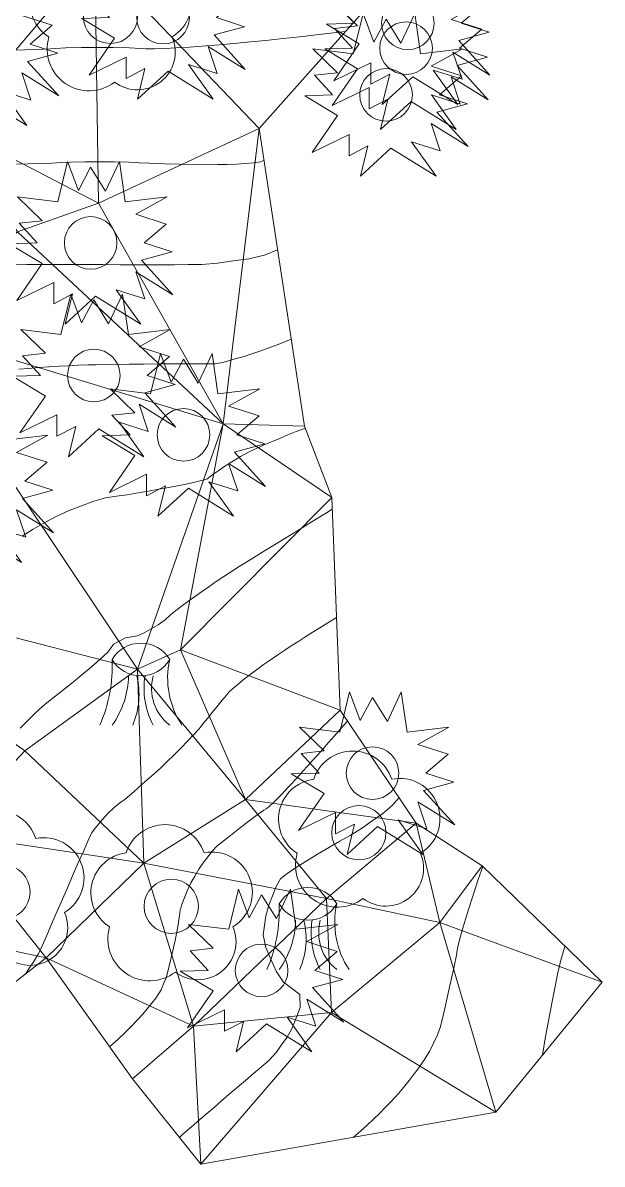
# Model space of a CAD drawing. Header units: metres. Extents: x 33479199 to 33479599, y 5709119 to 5709389.
# Drawn here: x 33479500.88 to 33479522.03, y 5709200.55 to 5709242.21 of the extents above; entities that cross this region are included whole.
import ezdxf

# ---------------------------------------------------------------- set-up
doc = ezdxf.new("R2010")
doc.units = ezdxf.units.M
doc.linetypes.add('58', pattern=[4.5, 3, -1.5])
doc.linetypes.add('59', pattern=[0])
doc.layers.get('0').update_dxf_attribs({"color": 1, "linetype": 'CONTINUOUS'})
for name, color, linetype, lineweight in [('HTW_LINIEN_HOEHENLINIEN', 171, 'CONTINUOUS', 18), ('HTW_PUNKTE_VEGETATION', 7, 'CONTINUOUS', 18), ('Wald', 255, 'CONTINUOUS', 0)]:
    doc.layers.add(name, color=color, linetype=linetype, lineweight=lineweight)
doc.layers.get('0').off()

# ---------------------------------------------------------------- blocks, each defined once
blk = doc.blocks.new('Nadelbaum')
at = {"color": 0, "lineweight": -2}
for p, q in [((-0.14, 0.495), (-0.2, 0.25)), ((-0.075, 0.32), (-0.14, 0.495)), ((0.175, 0.495), (0.09, 0.315)), ((0.21, 0.25), (0.175, 0.495)), ((0, 0.46), (-0.075, 0.32)), ((0.09, 0.315), (0, 0.46)), ((-0.2, 0.25), (-0.445, 0.28)), ((-0.445, 0.28), (-0.295, 0.135)), ((0.465, 0.28), (0.21, 0.25)), ((0.275, 0.175), (0.465, 0.28)), ((0.46, 0.115), (0.275, 0.175)), ((-0.295, 0.135), (-0.435, 0.12)), ((-0.435, 0.12), (-0.325, 0)), ((0.325, 0), (0.46, 0.115)), ((-0.325, 0), (-0.495, -0.005)), ((0.495, -0.055), (0.325, 0)), ((-0.495, -0.005), (-0.295, -0.125)), ((0.31, -0.105), (0.495, -0.055)), ((-0.295, -0.125), (-0.45, -0.35)), ((0.5, -0.315), (0.31, -0.105)), ((0.33, -0.34), (0.275, -0.175)), ((0.275, -0.175), (0.5, -0.315)), ((-0.45, -0.35), (-0.225, -0.24)), ((-0.225, -0.24), (-0.225, -0.37)), ((-0.225, -0.37), (-0.11, -0.31)), ((-0.11, -0.31), (-0.155, -0.495)), ((-0.155, -0.495), (0.03, -0.325)), ((0.03, -0.325), (0.305, -0.495)), ((0.305, -0.495), (0.155, -0.285)), ((0.155, -0.285), (0.33, -0.34))]:
    blk.add_line(p, q, dxfattribs=at)
blk.add_circle((0, 0), 0.16, dxfattribs=at)
blk = doc.blocks.new('Laubbaum')
at = {"color": 0, "lineweight": -2}
blk.add_circle((0, 0), 0.165, dxfattribs=at)
for centre, radius, start, end in [((-0.0375, 0.246938), 0.25, 18.1948723, 161.8051277), ((-0.243912, 0.08198), 0.245, 97.2899464, 237.6524382), ((0.248581, 0.084865), 0.245, 301.0640108, 101.4370002), ((-0.130685, -0.198041), 0.255, 163.3552369, 307.6277171), ((0.164141, -0.216861), 0.23, 232.773955, 23.5404981)]:
    blk.add_arc(centre, radius, start, end, dxfattribs=at)
blk = doc.blocks.new('Baumstumpf')
at = {"color": 0, "lineweight": -2}
for centre, radius, start, end in [((0, 0.09375), 0.40625, 30.5102374, 149.4897626), ((-2.158333, 0.225), 1.809888, 336.3857282, 2.3749613), ((0, 0.50625), 0.40625, 210.5102374, 329.4897626), ((1.358333, 0.075), 1.033131, 167.42106, 213.8182506), ((-1.225, 0.125), 1.07529, 324.4623196, 358.6677827), ((-0.975, -0.125), 0.951971, 336.8014067, 13.6713099), ((1, -0.05), 0.961769, 171.0273694, 207.8972751), ((0.7, -0.05), 0.570087, 164.7448671, 232.1250306)]:
    blk.add_arc(centre, radius, start, end, dxfattribs=at)

msp = doc.modelspace()

# ---------------------------------------------------------------- linework, layer by layer
at = {"layer": 'HTW_LINIEN_HOEHENLINIEN', "color": 1, "linetype": '58', "lineweight": 18}
for points in [[(33479500.568937, 5709241.213935, 156), (33479500.955937, 5709241.228935, 156), (33479501.287937, 5709241.242935, 156), (33479501.618937, 5709241.255935, 156), (33479501.893937, 5709241.268935, 156), (33479502.079024, 5709241.280521, 156), (33479502.449937, 5709241.301935, 156), (33479503.022937, 5709241.312935, 156), (33479503.604937, 5709241.312935, 156), (33479504.185937, 5709241.311935, 156), (33479504.775937, 5709241.299935, 156), (33479505.180646, 5709241.277812, 156), (33479505.381937, 5709241.265935, 156), (33479505.675937, 5709241.265935, 156), (33479506.070937, 5709241.279935, 156), (33479506.466937, 5709241.294935, 156), (33479506.964937, 5709241.323935, 156), (33479507.574937, 5709241.371935, 156), (33479507.879937, 5709241.394935, 156), (33479508.212937, 5709241.422935, 156), (33479508.574937, 5709241.455935, 156), (33479508.936937, 5709241.488935, 156), (33479509.328937, 5709241.526935, 156), (33479509.750937, 5709241.570935, 156), (33479510.172937, 5709241.614935, 156), (33479510.624937, 5709241.663935, 156), (33479511.108937, 5709241.718935, 156), (33479511.592937, 5709241.772935, 156), (33479512.108937, 5709241.832935, 156), (33479512.658889, 5709241.899906, 156)], [(33479500.572561, 5709233.382101, 154), (33479501.024561, 5709233.387101, 154), (33479501.452561, 5709233.390101, 154), (33479501.880561, 5709233.393101, 154), (33479502.283561, 5709233.395101, 154), (33479502.626561, 5709233.396101, 154), (33479502.968561, 5709233.396101, 154), (33479503.250561, 5709233.394101, 154), (33479503.436872, 5709233.391106, 154), (33479503.809561, 5709233.385101, 154), (33479504.431561, 5709233.382101, 154), (33479505.084561, 5709233.382101, 154), (33479505.737561, 5709233.381101, 154), (33479506.421561, 5709233.383101, 154), (33479506.918794, 5709233.389434, 154), (33479507.416561, 5709233.395101, 154), (33479507.993561, 5709233.433101, 154), (33479508.566561, 5709233.518101, 154), (33479509.138561, 5709233.602101, 154), (33479509.705561, 5709233.733101, 154), (33479510.184141, 5709233.926548, 154)], [(33479500.731547, 5709229.568284, 153), (33479501.089547, 5709229.599284, 153), (33479501.458547, 5709229.626284, 153), (33479501.826547, 5709229.653284, 153), (33479502.205547, 5709229.677284, 153), (33479502.563547, 5709229.695284, 153), (33479502.921547, 5709229.713284, 153), (33479503.259547, 5709229.725284, 153), (33479503.546595, 5709229.730643, 153), (33479504.120547, 5709229.741284, 153), (33479504.764547, 5709229.751284, 153), (33479505.300547, 5709229.757284, 153), (33479505.836547, 5709229.763284, 153), (33479506.263547, 5709229.766284, 153), (33479506.404372, 5709229.76393, 153), (33479506.685547, 5709229.759284, 153), (33479507.341547, 5709229.758284, 153), (33479507.717278, 5709229.763299, 153), (33479507.904547, 5709229.765284, 153), (33479508.230547, 5709229.823284, 153), (33479508.717547, 5709229.965284, 153), (33479508.960547, 5709230.035284, 153), (33479509.243547, 5709230.126284, 153), (33479509.569547, 5709230.241284, 153), (33479509.896547, 5709230.357284, 153), (33479510.266547, 5709230.497284, 153), (33479510.682828, 5709230.665286, 153)], [(33479500.858257, 5709223.47016, 152), (33479501.261257, 5709223.73116, 152), (33479501.690257, 5709223.96716, 152), (33479502.119257, 5709224.20316, 152), (33479502.575257, 5709224.41516, 152), (33479503.022257, 5709224.58216, 152), (33479503.469257, 5709224.74916, 152), (33479503.906257, 5709224.87116, 152), (33479504.299119, 5709224.9299, 152), (33479504.691257, 5709224.98716, 152), (33479505.090257, 5709225.05216, 152), (33479505.470257, 5709225.11716, 152), (33479505.850257, 5709225.18316, 152), (33479506.211257, 5709225.25016, 152), (33479506.526257, 5709225.31216, 152), (33479506.841257, 5709225.37416, 152), (33479507.110257, 5709225.43216, 152), (33479507.306257, 5709225.48116, 152), (33479507.502257, 5709225.52916, 152), (33479507.626257, 5709225.56716, 152), (33479507.653044, 5709225.592004, 152), (33479507.705257, 5709225.64016, 152), (33479507.855257, 5709225.74916, 152), (33479508.041257, 5709225.87516, 152), (33479508.226257, 5709226.00116, 152), (33479508.446257, 5709226.14516, 152), (33479508.640602, 5709226.265235, 152), (33479508.834257, 5709226.38516, 152), (33479509.140257, 5709226.54716, 152), (33479509.564257, 5709226.74216, 152), (33479509.775257, 5709226.83916, 152), (33479510.016257, 5709226.94416, 152), (33479510.288257, 5709227.05616, 152), (33479510.560257, 5709227.16916, 152), (33479510.862257, 5709227.28916, 152), (33479511.197156, 5709227.415267, 152)], [(33479500.787882, 5709216.459254, 151), (33479501.030882, 5709216.712254, 151), (33479501.273882, 5709216.946254, 151), (33479501.515882, 5709217.179254, 151), (33479501.758882, 5709217.392254, 151), (33479501.984404, 5709217.564372, 151), (33479502.208882, 5709217.736254, 151), (33479502.441882, 5709217.921254, 151), (33479502.667882, 5709218.104254, 151), (33479502.893882, 5709218.287254, 151), (33479503.111882, 5709218.469254, 151), (33479503.306882, 5709218.635254, 151), (33479503.694882, 5709218.966254, 151), (33479503.987882, 5709219.235254, 151), (33479504.056337, 5709219.332886, 151), (33479504.191882, 5709219.527254, 151), (33479504.625882, 5709219.766254, 151), (33479504.92461, 5709219.810794, 151), (33479505.072882, 5709219.832254, 151), (33479505.315882, 5709219.940254, 151), (33479505.567882, 5709220.086254, 151), (33479505.818882, 5709220.231254, 151), (33479506.078882, 5709220.413254, 151), (33479506.265771, 5709220.584666, 151), (33479506.357882, 5709220.669254, 151), (33479506.513882, 5709220.793254, 151), (33479506.711882, 5709220.941254, 151), (33479506.909882, 5709221.090254, 151), (33479507.149882, 5709221.263254, 151), (33479507.408882, 5709221.444254, 151), (33479507.667882, 5709221.625254, 151), (33479507.946882, 5709221.815254, 151), (33479508.223882, 5709221.999254, 151), (33479508.500882, 5709222.182254, 151), (33479508.775882, 5709222.359254, 151), (33479509.028541, 5709222.515039, 151), (33479509.279882, 5709222.670254, 151), (33479509.549882, 5709222.836254, 151), (33479509.825882, 5709223.006254, 151), (33479510.102882, 5709223.177254, 151), (33479510.385882, 5709223.352254, 151), (33479510.663882, 5709223.523254, 151), (33479510.941882, 5709223.694254, 151), (33479511.214882, 5709223.862254, 151), (33479511.470882, 5709224.019254, 151), (33479511.726882, 5709224.176254, 151), (33479511.966882, 5709224.323254, 151), (33479512.179649, 5709224.453861, 151)], [(33479504.053304, 5709204.833736, 149), (33479504.355304, 5709205.100736, 149), (33479504.618304, 5709205.349736, 149), (33479504.845304, 5709205.580736, 149), (33479505.073304, 5709205.812736, 149), (33479505.265304, 5709206.025736, 149), (33479505.425304, 5709206.219736, 149), (33479505.744304, 5709206.605736, 149), (33479505.933304, 5709206.912736, 149), (33479506.021735, 5709207.13264, 149), (33479506.110304, 5709207.350736, 149), (33479506.227304, 5709207.771736, 149), (33479506.336304, 5709208.239736, 149), (33479506.445304, 5709208.706736, 149), (33479506.546304, 5709209.219736, 149), (33479506.60313, 5709209.623674, 149), (33479506.630304, 5709209.824736, 149), (33479506.699304, 5709210.058736, 149), (33479506.797304, 5709210.305736, 149), (33479506.895304, 5709210.552736, 149), (33479507.022304, 5709210.811736, 149), (33479507.166304, 5709211.061736, 149), (33479507.310304, 5709211.311736, 149), (33479507.470304, 5709211.552736, 149), (33479507.635304, 5709211.764736, 149), (33479507.800304, 5709211.975736, 149), (33479507.970304, 5709212.156736, 149), (33479508.133833, 5709212.288462, 149), (33479508.459304, 5709212.550736, 149), (33479508.827304, 5709212.836736, 149), (33479509.134304, 5709213.067736, 149), (33479509.440304, 5709213.298736, 149), (33479509.685304, 5709213.475736, 149), (33479509.767817, 5709213.522638, 149), (33479509.808304, 5709213.544736, 149), (33479509.890304, 5709213.614736, 149), (33479510.021304, 5709213.742736, 149), (33479510.153304, 5709213.870736, 149), (33479510.334304, 5709214.056736, 149), (33479510.571304, 5709214.309736, 149), (33479510.689304, 5709214.435736, 149), (33479510.821304, 5709214.578736, 149), (33479510.969304, 5709214.739736, 149), (33479511.117304, 5709214.901736, 149), (33479511.280304, 5709215.081736, 149), (33479511.459304, 5709215.281736, 149), (33479511.638304, 5709215.480736, 149), (33479511.833304, 5709215.699736, 149), (33479512.045304, 5709215.939736, 149), (33479512.256304, 5709216.178736, 149), (33479512.484304, 5709216.438736, 149), (33479512.730403, 5709216.721229, 149)], [(33479506.598283, 5709201.525701, 148), (33479506.729283, 5709201.641701, 148), (33479506.910283, 5709201.798701, 148), (33479507.126283, 5709201.985701, 148), (33479507.342283, 5709202.172701, 148), (33479507.592283, 5709202.388701, 148), (33479507.862283, 5709202.620701, 148), (33479508.132283, 5709202.852701, 148), (33479508.421283, 5709203.100701, 148), (33479508.715283, 5709203.351701, 148), (33479509.008283, 5709203.602701, 148), (33479509.305283, 5709203.856701, 148), (33479509.592066, 5709204.101607, 148), (33479509.878283, 5709204.345701, 148), (33479510.127283, 5709204.618701, 148), (33479510.331283, 5709204.897701, 148), (33479510.535283, 5709205.177701, 148), (33479510.693283, 5709205.463701, 148), (33479510.797283, 5709205.732701, 148), (33479511.004283, 5709206.269701, 148), (33479510.993283, 5709206.741701, 148), (33479510.696272, 5709206.968776, 148), (33479510.398283, 5709207.195701, 148), (33479510.126283, 5709207.595701, 148), (33479509.940283, 5709208.025701, 148), (33479509.753283, 5709208.455701, 148), (33479509.653283, 5709208.914701, 148), (33479509.701527, 5709209.260716, 148), (33479509.750283, 5709209.606701, 148), (33479509.864283, 5709210.005701, 148), (33479509.999283, 5709210.344701, 148), (33479510.134283, 5709210.682701, 148), (33479510.290283, 5709210.960701, 148), (33479510.421684, 5709211.067317, 148), (33479510.553283, 5709211.172701, 148), (33479510.873283, 5709211.384701, 148), (33479511.255283, 5709211.622701, 148), (33479511.636283, 5709211.859701, 148), (33479512.078283, 5709212.122701, 148), (33479512.454999, 5709212.333689, 148), (33479512.831283, 5709212.543701, 148), (33479513.249283, 5709212.801701, 148), (33479513.634283, 5709213.077701, 148), (33479514.019283, 5709213.352701, 148), (33479514.371283, 5709213.645701, 148), (33479514.617746, 5709213.927065, 148)], [(33479512.954686, 5709201.529249, 147), (33479513.215686, 5709201.752249, 147), (33479513.457686, 5709201.971249, 147), (33479513.682686, 5709202.186249, 147), (33479513.907686, 5709202.400249, 147), (33479514.114686, 5709202.610249, 147), (33479514.305686, 5709202.814249, 147), (33479514.496686, 5709203.018249, 147), (33479514.671686, 5709203.217249, 147), (33479514.830686, 5709203.410249, 147), (33479514.990686, 5709203.603249, 147), (33479515.134686, 5709203.790249, 147), (33479515.264686, 5709203.971249, 147), (33479515.523686, 5709204.331249, 147), (33479515.723686, 5709204.665249, 147), (33479515.873686, 5709204.967249, 147), (33479516.022686, 5709205.268249, 147), (33479516.120686, 5709205.537249, 147), (33479516.175535, 5709205.770017, 147), (33479516.284686, 5709206.234249, 147), (33479516.411686, 5709206.790249, 147), (33479516.518686, 5709207.276249, 147), (33479516.624686, 5709207.761249, 147), (33479516.711686, 5709208.175249, 147), (33479516.74428, 5709208.356929, 147), (33479516.776686, 5709208.538249, 147), (33479516.858686, 5709208.866249, 147), (33479517.007686, 5709209.367249, 147), (33479517.081686, 5709209.617249, 147), (33479517.172686, 5709209.911249, 147), (33479517.281686, 5709210.251249, 147), (33479517.391686, 5709210.592249, 147), (33479517.520686, 5709210.979249, 147), (33479517.670822, 5709211.418126, 147)], [(33479519.848603, 5709204.522675, 146), (33479519.956603, 5709205.132675, 146), (33479520.050603, 5709205.652675, 146), (33479520.133603, 5709206.097675, 146), (33479520.217603, 5709206.542675, 146), (33479520.289603, 5709206.913675, 146), (33479520.354603, 5709207.225675, 146), (33479520.419603, 5709207.536675, 146), (33479520.476603, 5709207.788675, 146), (33479520.528603, 5709207.996675, 146), (33479520.580603, 5709208.204675, 146), (33479520.628603, 5709208.368675, 146), (33479520.675284, 5709208.505041, 146)]]:
    msp.add_polyline3d(points, dxfattribs=at)
at = {"layer": 'HTW_LINIEN_HOEHENLINIEN', "color": 5, "linetype": '59', "lineweight": 18}
for points in [[(33479500.652132, 5709237.050518, 155), (33479501.076132, 5709237.062518, 155), (33479501.499132, 5709237.073518, 155), (33479501.948132, 5709237.090518, 155), (33479502.284126, 5709237.110365, 155), (33479502.619132, 5709237.129518, 155), (33479503.143132, 5709237.139518, 155), (33479503.678132, 5709237.138518, 155), (33479504.212132, 5709237.137518, 155), (33479504.756132, 5709237.126518, 155), (33479505.132627, 5709237.105573, 155), (33479505.509132, 5709237.084518, 155), (33479506.055132, 5709237.065518, 155), (33479506.592132, 5709237.052518, 155), (33479507.128132, 5709237.039518, 155), (33479507.655132, 5709237.032518, 155), (33479507.994569, 5709237.036959, 155), (33479508.333132, 5709237.040518, 155), (33479508.693132, 5709237.053518, 155), (33479509.000132, 5709237.077518, 155), (33479509.306132, 5709237.101518, 155), (33479509.559132, 5709237.136518, 155), (33479509.685453, 5709237.187809, 155)], [(33479500.985835, 5709207.487588, 150), (33479501.144835, 5709207.734588, 150), (33479501.257835, 5709207.912588, 150), (33479501.334835, 5709208.034588, 150), (33479501.411835, 5709208.156588, 150), (33479501.451835, 5709208.222588, 150), (33479501.466306, 5709208.248448, 150), (33479501.479835, 5709208.273588, 150), (33479501.589835, 5709208.519588, 150), (33479501.742835, 5709208.869588, 150), (33479501.895835, 5709209.218588, 150), (33479502.092835, 5709209.671588, 150), (33479502.283303, 5709210.112367, 150), (33479502.472835, 5709210.552588, 150), (33479502.699835, 5709211.070588, 150), (33479502.896835, 5709211.517588, 150), (33479503.093835, 5709211.964588, 150), (33479503.261835, 5709212.339588, 150), (33479503.334446, 5709212.495524, 150), (33479503.406835, 5709212.650588, 150), (33479503.578835, 5709212.881588, 150), (33479503.781835, 5709213.112588, 150), (33479503.983835, 5709213.342588, 150), (33479504.217835, 5709213.571588, 150), (33479504.415898, 5709213.722973, 150), (33479504.613835, 5709213.874588, 150), (33479504.929835, 5709214.140588, 150), (33479505.255835, 5709214.426588, 150), (33479505.581835, 5709214.711588, 150), (33479505.917835, 5709215.015588, 150), (33479506.155447, 5709215.244903, 150), (33479506.391835, 5709215.473588, 150), (33479506.665835, 5709215.749588, 150), (33479506.898835, 5709215.991588, 150), (33479507.131835, 5709216.232588, 150), (33479507.322835, 5709216.440588, 150), (33479507.396555, 5709216.534619, 150), (33479507.468835, 5709216.628588, 150), (33479507.621835, 5709216.817588, 150), (33479507.796835, 5709217.031588, 150), (33479507.970835, 5709217.245588, 150), (33479508.165835, 5709217.483588, 150), (33479508.325268, 5709217.675985, 150), (33479508.403835, 5709217.771588, 150), (33479508.535835, 5709217.899588, 150), (33479508.728835, 5709218.061588, 150), (33479508.922835, 5709218.224588, 150), (33479509.176835, 5709218.421588, 150), (33479509.499835, 5709218.654588, 150), (33479509.660835, 5709218.770588, 150), (33479509.839835, 5709218.896588, 150), (33479510.036835, 5709219.031588, 150), (33479510.233835, 5709219.166588, 150), (33479510.449835, 5709219.311588, 150), (33479510.684835, 5709219.465588, 150), (33479510.919835, 5709219.619588, 150), (33479511.173835, 5709219.782588, 150), (33479511.447835, 5709219.956588, 150), (33479511.721835, 5709220.129588, 150), (33479512.015835, 5709220.312588, 150), (33479512.331829, 5709220.505604, 150)]]:
    msp.add_polyline3d(points, dxfattribs=at)
at = {"layer": 'Wald'}
for points in [[(33479493.174, 5709242.3359, 156.3074), (33479498.24576, 5709238.422824, 155.370875), (33479503.511867, 5709244.629099, 156.780414)], [(33479498.24576, 5709238.422824, 155.370875), (33479503.511867, 5709244.629099, 156.780414), (33479503.649729, 5709235.633779, 154.627647)], [(33479503.511867, 5709244.629099, 156.780414), (33479503.649729, 5709235.633779, 154.627647), (33479509.507324, 5709238.352723, 155.357197)], [(33479503.511867, 5709244.629099, 156.780414), (33479509.507324, 5709238.352723, 155.357197), (33479514.951802, 5709244.48065, 156.467669)], [(33479498.24576, 5709238.422824, 155.370875), (33479500.6908, 5709234.5876, 154.3218), (33479503.649729, 5709235.633779, 154.627647)], [(33479503.649729, 5709235.633779, 154.627647), (33479508.2006, 5709227.5684, 152.3947), (33479509.507324, 5709238.352723, 155.357197)], [(33479508.2006, 5709227.5684, 152.3947), (33479509.507324, 5709238.352723, 155.357197), (33479511.1682, 5709227.4911, 152.0267)], [(33479500.6908, 5709234.5876, 154.3218), (33479503.649729, 5709235.633779, 154.627647), (33479508.2006, 5709227.5684, 152.3947)], [(33479496.7361, 5709231.0655, 153.3933), (33479500.6908, 5709234.5876, 154.3218), (33479508.2006, 5709227.5684, 152.3947)], [(33479491.975, 5709221.9906, 153.1497), (33479496.7361, 5709231.0655, 153.3933), (33479505.0711, 5709218.6119, 150.7658)], [(33479496.7361, 5709231.0655, 153.3933), (33479505.0711, 5709218.6119, 150.7658), (33479508.2006, 5709227.5684, 152.3947)], [(33479505.0711, 5709218.6119, 150.7658), (33479506.6422, 5709219.3205, 150.5684), (33479508.2006, 5709227.5684, 152.3947)], [(33479506.6422, 5709219.3205, 150.5684), (33479508.2006, 5709227.5684, 152.3947), (33479512.163, 5709224.8858, 151.1094)], [(33479508.2006, 5709227.5684, 152.3947), (33479511.1682, 5709227.4911, 152.0267), (33479512.163, 5709224.8858, 151.1094)], [(33479506.6422, 5709219.3205, 150.5684), (33479512.163, 5709224.8858, 151.1094), (33479512.4624, 5709217.118, 149.142)], [(33479491.975, 5709221.9906, 153.1497), (33479498.1151, 5709212.6152, 151.0935), (33479500.9599, 5709215.6364, 150.7969)], [(33479491.975, 5709221.9906, 153.1497), (33479500.9599, 5709215.6364, 150.7969), (33479505.0711, 5709218.6119, 150.7658)], [(33479505.0711, 5709218.6119, 150.7658), (33479506.6422, 5709219.3205, 150.5684), (33479509.0146, 5709213.8559, 149.2803)], [(33479506.6422, 5709219.3205, 150.5684), (33479509.0146, 5709213.8559, 149.2803), (33479512.4624, 5709217.118, 149.142)], [(33479500.9599, 5709215.6364, 150.7969), (33479505.0711, 5709218.6119, 150.7658), (33479505.2954, 5709211.5366, 149.5005)], [(33479505.0711, 5709218.6119, 150.7658), (33479505.2954, 5709211.5366, 149.5005), (33479509.0146, 5709213.8559, 149.2803)], [(33479509.0146, 5709213.8559, 149.2803), (33479512.4624, 5709217.118, 149.142), (33479515.2434, 5709213.0008, 147.6685)], [(33479498.1151, 5709212.6152, 151.0935), (33479500.9599, 5709215.6364, 150.7969), (33479505.2954, 5709211.5366, 149.5005)], [(33479505.2954, 5709211.5366, 149.5005), (33479509.0146, 5709213.8559, 149.2803), (33479511.9685, 5709210.2417, 147.3239)], [(33479509.0146, 5709213.8559, 149.2803), (33479511.9685, 5709210.2417, 147.3239), (33479515.2434, 5709213.0008, 147.6685)], [(33479511.9685, 5709210.2417, 147.3239), (33479515.2434, 5709213.0008, 147.6685), (33479516.1019, 5709209.367, 147.2171)], [(33479515.2434, 5709213.0008, 147.6685), (33479516.1019, 5709209.367, 147.2171), (33479517.6561, 5709211.4324, 147.0049)], [(33479496.2255, 5709209.2502, 151.0975), (33479498.1151, 5709212.6152, 151.0935), (33479501.7411, 5709208.0765, 149.9299)], [(33479498.1151, 5709212.6152, 151.0935), (33479501.7411, 5709208.0765, 149.9299), (33479505.2954, 5709211.5366, 149.5005)], [(33479501.7411, 5709208.0765, 149.9299), (33479505.2954, 5709211.5366, 149.5005), (33479507.1194, 5709205.5836, 148.656)], [(33479505.2954, 5709211.5366, 149.5005), (33479507.1194, 5709205.5836, 148.656), (33479511.9685, 5709210.2417, 147.3239)], [(33479516.1019, 5709209.367, 147.2171), (33479517.6561, 5709211.4324, 147.0049), (33479522.0324, 5709207.1892, 145.5483)], [(33479507.1194, 5709205.5836, 148.656), (33479511.9685, 5709210.2417, 147.3239), (33479512.1518, 5709206.0867, 147.9633)], [(33479511.9685, 5709210.2417, 147.3239), (33479512.1518, 5709206.0867, 147.9633), (33479516.1019, 5709209.367, 147.2171)], [(33479493.375, 5709201.5531, 150.7064), (33479496.2255, 5709209.2502, 151.0975), (33479501.7411, 5709208.0765, 149.9299)], [(33479512.1518, 5709206.0867, 147.9633), (33479516.1019, 5709209.367, 147.2171), (33479518.1473, 5709202.4453, 146.3519)], [(33479516.1019, 5709209.367, 147.2171), (33479518.1473, 5709202.4453, 146.3519), (33479522.0324, 5709207.1892, 145.5483)], [(33479501.7411, 5709208.0765, 149.9299), (33479504.8925, 5709203.6568, 148.6625), (33479507.1194, 5709205.5836, 148.656)], [(33479507.1194, 5709205.5836, 148.656), (33479507.3823, 5709200.5462, 147.6955), (33479512.1518, 5709206.0867, 147.9633)], [(33479507.3823, 5709200.5462, 147.6955), (33479512.1518, 5709206.0867, 147.9633), (33479518.1473, 5709202.4453, 146.3519)], [(33479504.8925, 5709203.6568, 148.6625), (33479507.1194, 5709205.5836, 148.656), (33479507.3823, 5709200.5462, 147.6955)]]:
    msp.add_3dface(points, dxfattribs=at)

# ---------------------------------------------------------------- block references
at = {"layer": 'HTW_PUNKTE_VEGETATION', "color": 3, "lineweight": 18, "xscale": 5.999000072479, "yscale": 5.999000072479, "zscale": 5.999000072479}
for name, p in [('Laubbaum', (33479504.083086, 5709242.448173, 156.491816)), ('Nadelbaum', (33479506.002969, 5709242.401279, 156.367078)), ('Nadelbaum', (33479514.936181, 5709242.19665, 156.265238)), ('Nadelbaum', (33479499.19692, 5709241.434366)), ('Nadelbaum', (33479514.873769, 5709241.288556, 156.011385)), ('Nadelbaum', (33479514.142559, 5709239.581754, 155.901619)), ('Nadelbaum', (33479503.3595, 5709234.1779, 155.7267)), ('Nadelbaum', (33479503.475, 5709229.3388, 153.239)), ('Nadelbaum', (33479506.7466, 5709227.1703, 154.3748)), ('Nadelbaum', (33479499.0082, 5709225.4784, 156.0613)), ('Nadelbaum', (33479513.6504, 5709214.8223, 150.5448)), ('Laubbaum', (33479513.1511, 5709212.6474, 150.943)), ('Laubbaum', (33479500.1567, 5709210.4848, 150.5691)), ('Laubbaum', (33479506.3007, 5709209.9608, 151.9102)), ('Nadelbaum', (33479509.5988, 5709207.6201, 151.5805))]:
    msp.add_blockref(name, p, dxfattribs=at)
at = {"layer": 'HTW_PUNKTE_VEGETATION', "color": 7, "lineweight": 18, "xscale": 3, "yscale": 3, "zscale": 3}
for p in [(33479505.1937, 5709218.0704, 150.8668), (33479511.2927, 5709209.1508, 148.649)]:
    msp.add_blockref('Baumstumpf', p, dxfattribs=at)

doc.saveas('drawing.dxf')
